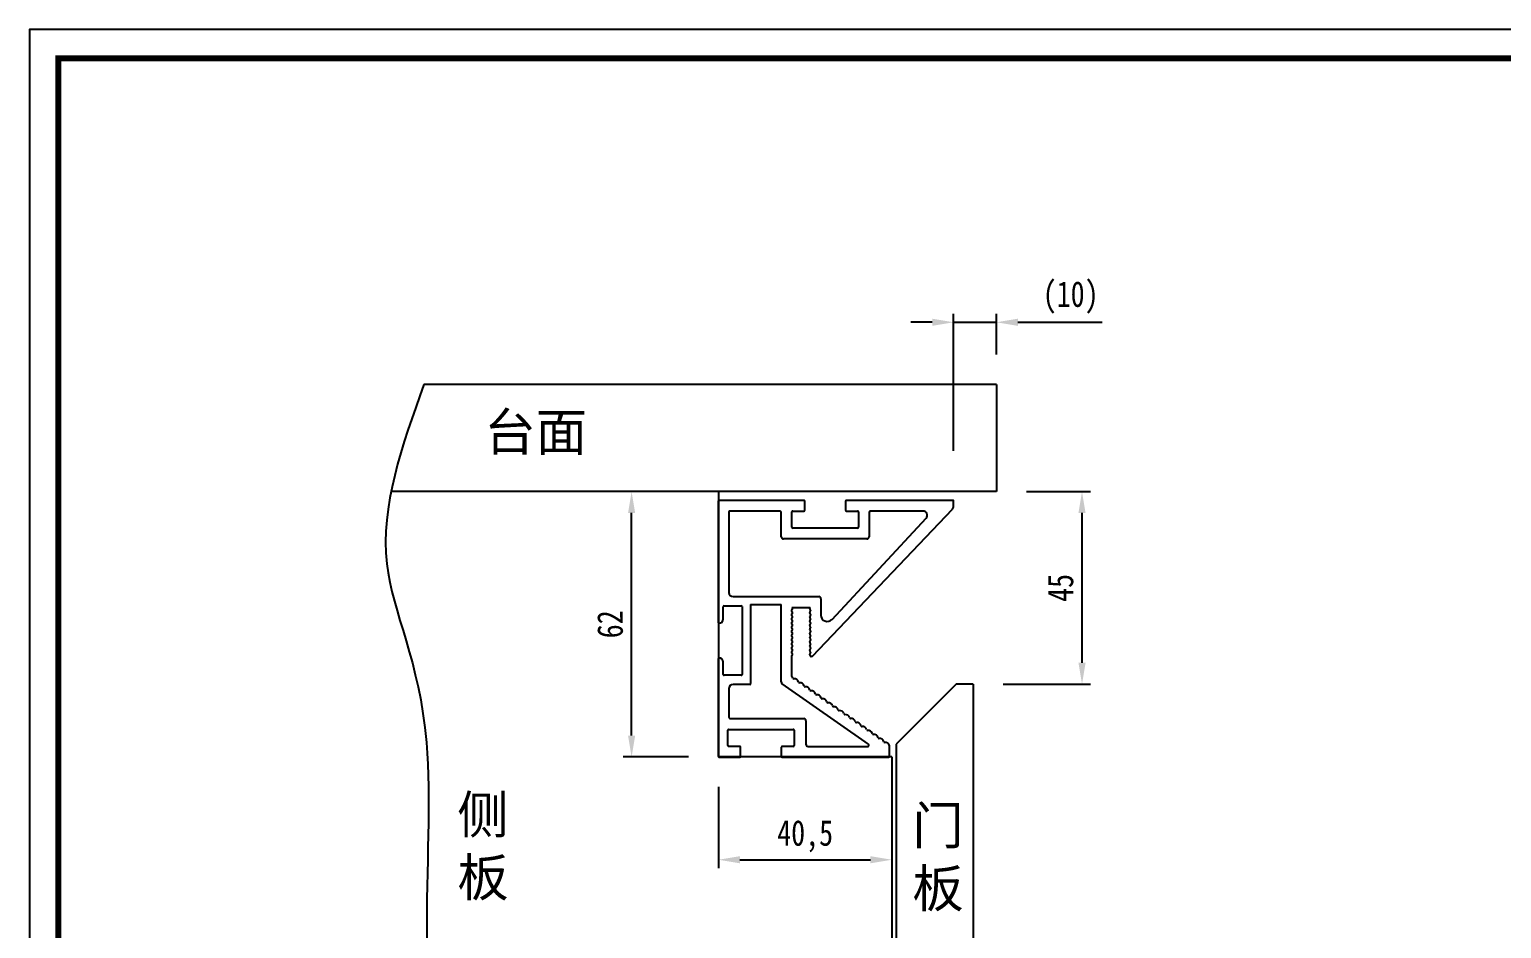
# Model space of a CAD drawing. Header units: millimetres. Extents: x 0 to 1097966, y -63096 to 223085.
# Drawn here: x 337985.2 to 338329.1, y -58338 to -58128 of the extents above; entities that cross this region are included whole.
import ezdxf

# ---------------------------------------------------------------- set-up
doc = ezdxf.new("R2010")
doc.units = ezdxf.units.MM
doc.layers.add('7 主线', color=7, linetype='Continuous', lineweight=25)
doc.styles.add('TEXT', font='', dxfattribs={"width": 0.8})
doc.styles.add('宋体', font='')
doc.styles.get('TEXT').set_extended_font_data('SimSun')
doc.styles.get('宋体').set_extended_font_data('SimSun')
doc.dimstyles.new('副本 (2) (2) ISO-25', dxfattribs={"dimtxt": 18, "dimasz": 13, "dimexe": 6, "dimexo": 12, "dimgap": 6, "dimtad": 1, "dimtxsty": 'TEXT', "dimcen": 2.5, "dimclrd": 5, "dimclre": 5, "dimclrt": 5, "dimadec": 0, "dimazin": 0, "dimtfac": 1, "dimtmove": 0, "dimatfit": 3, "dimldrblk": 'BOXFILLED', "dimfxl": 1.25, "dimarcsym": 0})

# ---------------------------------------------------------------- blocks, each defined once
blk = doc.blocks.new('*D931')
at = {"color": 5, "lineweight": -2, "transparency": 16777216}
for p, q in [((338218.09, -58235.94), (338233.08, -58235.94)), ((338231.08, -58275.94), (338231.08, -58240.94)), ((338212.66, -58280.94), (338233.08, -58280.94))]:
    blk.add_line(p, q, dxfattribs=at)
at = {"color": 5, "transparency": 16777216}
for points in [[(338230.25, -58240.94), (338231.91, -58240.94), (338231.08, -58235.94)], [(338230.25, -58275.94), (338231.91, -58275.94), (338231.08, -58280.94)]]:
    blk.add_solid(points, dxfattribs=at)
at = {"layer": 'Defpoints', "color": 0, "transparency": 16777216}
for p in [(338211.09, -58235.94), (338231.08, -58235.94), (338205.66, -58280.94)]:
    blk.add_point(p, dxfattribs=at)
at = {"color": 5, "transparency": 16777216, "insert": (338226.08, -58258.44), "char_height": 6, "attachment_point": 5, "rotation": 90, "style": 'TEXT'}
blk.add_mtext('45', dxfattribs=at)
blk = doc.blocks.new('_BoxFilled')
at = {"color": 0, "linetype": 'ByBlock', "lineweight": -2}
blk.add_line((-0.5, 0), (-1, 0), dxfattribs=at)
at = {"color": 0, "linetype": 'ByBlock'}
blk.add_solid([(-0.5, 0.5), (0.5, 0.5), (-0.5, -0.5), (0.5, -0.5)], dxfattribs=at)
blk = doc.blocks.new('*D932')
at = {"color": 5, "lineweight": -2, "transparency": 16777216}
for p, q in [((338139.16, -58235.94), (338123.87, -58235.94)), ((338125.87, -58292.94), (338125.87, -58240.94)), ((338139.16, -58297.94), (338123.87, -58297.94))]:
    blk.add_line(p, q, dxfattribs=at)
at = {"color": 5, "transparency": 16777216}
for points in [[(338125.04, -58240.94), (338126.71, -58240.94), (338125.87, -58235.94)], [(338125.04, -58292.94), (338126.71, -58292.94), (338125.87, -58297.94)]]:
    blk.add_solid(points, dxfattribs=at)
at = {"layer": 'Defpoints', "color": 0, "transparency": 16777216}
for p in [(338125.87, -58235.94), (338146.16, -58235.94), (338146.16, -58297.94)]:
    blk.add_point(p, dxfattribs=at)
at = {"color": 5, "transparency": 16777216, "insert": (338120.87, -58266.94), "char_height": 6, "attachment_point": 5, "rotation": 90, "style": 'TEXT'}
blk.add_mtext('62', dxfattribs=at)
blk = doc.blocks.new('*D933')
at = {"color": 5, "lineweight": -2, "transparency": 16777216}
for p, q in [((338146.16, -58304.94), (338146.16, -58323.95)), ((338186.66, -58304.94), (338186.66, -58323.95)), ((338151.16, -58321.95), (338181.66, -58321.95))]:
    blk.add_line(p, q, dxfattribs=at)
at = {"color": 5, "transparency": 16777216}
for points in [[(338151.16, -58321.11), (338151.16, -58322.78), (338146.16, -58321.95)], [(338181.66, -58321.11), (338181.66, -58322.78), (338186.66, -58321.95)]]:
    blk.add_solid(points, dxfattribs=at)
at = {"layer": 'Defpoints', "color": 0, "transparency": 16777216}
for p in [(338146.16, -58297.94), (338186.66, -58297.94), (338186.66, -58321.95)]:
    blk.add_point(p, dxfattribs=at)
at = {"color": 5, "transparency": 16777216, "insert": (338166.41, -58316.45), "char_height": 6, "attachment_point": 5, "style": 'TEXT'}
blk.add_mtext('40,5', dxfattribs=at)
blk = doc.blocks.new('drwg rf bfb fs v')
for p, q in [((338629.72, -60349.61), (338629.72, -60368.41)), ((338641.47, -60349.41), (338629.92, -60349.41)), ((338641.97, -60355.41), (338641.97, -60349.91)), ((338662.47, -60349.91), (338662.47, -60355.41)), ((338675.09, -60349.41), (338662.97, -60349.41)), ((338653.82, -60374.72), (338675.82, -60351.09)), ((338661.97, -60355.91), (338642.47, -60355.91)), ((338630.72, -60369.41), (338650.72, -60369.41)), ((338634.82, -60371.21), (338634.82, -60389.71)), ((338634.82, -60371.21), (338641.97, -60371.21)), ((338641.97, -60389.34), (338641.97, -60371.21)), ((338651.22, -60369.91), (338651.22, -60373.7)), ((338627.22, -60383.9), (338627.22, -60406.71)), ((338628.42, -60387.57), (338628.42, -60384.7)), ((338629.72, -60390.91), (338629.72, -60397.41)), ((338634.62, -60389.91), (338630.72, -60389.91)), ((338662.34, -60403.87), (338642.19, -60389.75)), ((338630.22, -60397.91), (338647.22, -60397.91)), ((338647.72, -60398.41), (338647.72, -60403.91)), ((338629.47, -60404.21), (338629.47, -60400.61)), ((338629.67, -60400.41), (338644.77, -60400.41)), ((338644.97, -60400.61), (338644.97, -60404.21)), ((338632.27, -60404.41), (338629.67, -60404.41)), ((338632.47, -60406.71), (338632.47, -60404.61)), ((338641.97, -60404.61), (338641.97, -60406.71)), ((338644.77, -60404.41), (338642.17, -60404.41)), ((338648.22, -60404.41), (338662.17, -60404.41)), ((338667.22, -60406.71), (338667.22, -60404.23)), ((338627.42, -60406.91), (338632.27, -60406.91)), ((338642.17, -60406.91), (338667.02, -60406.91))]:
    blk.add_line(p, q)
for centre, radius, start, end in [((338629.92, -60349.61), 0.2, 90, 180), ((338641.47, -60349.91), 0.5, 0, 90), ((338662.97, -60349.91), 0.5, 90, 180), ((338675.09, -60350.41), 1, 317.0394, 90), ((338642.47, -60355.41), 0.5, 180, 270), ((338661.97, -60355.41), 0.5, 270, 0), ((338630.72, -60368.41), 1, 180, 270), ((338650.72, -60369.91), 0.5, 0, 90), ((338652.72, -60373.7), 1.5, 180, 317.0394), ((338627.42, -60383.9), 0.2, 90, 180), ((338627.42, -60384.7), 1, 360, 90), ((338630.72, -60390.91), 1, 90, 180), ((338634.62, -60389.71), 0.2, 270, 0), ((338642.47, -60389.34), 0.5, 180, 235), ((338647.7, -60391.43), 0.975, 12.0075, 97.9925), ((338648.87, -60391.18), 0.22, 193.8675, 276.2304), ((338649.03, -60392.36), 0.975, 12.0075, 97.9925), ((338650.19, -60392.1), 0.22, 193.8675, 276.2304), ((338650.35, -60393.29), 0.975, 12.0075, 97.9925), ((338651.52, -60393.03), 0.22, 193.8675, 276.2304), ((338651.68, -60394.22), 0.975, 12.0075, 97.9925), ((338652.85, -60393.96), 0.22, 193.8675, 276.2304), ((338653.01, -60395.15), 0.975, 12.0075, 97.9925), ((338654.17, -60394.89), 0.22, 193.8675, 276.2304), ((338654.33, -60396.08), 0.975, 12.0075, 97.9925), ((338630.22, -60397.41), 0.5, 180, 270), ((338647.22, -60398.41), 0.5, 0, 90), ((338655.5, -60395.82), 0.22, 193.8675, 276.2304), ((338655.66, -60397), 0.975, 12.0075, 97.9925), ((338656.83, -60396.75), 0.22, 193.8675, 276.2304), ((338656.99, -60397.93), 0.975, 12.0075, 97.9925), ((338658.15, -60397.68), 0.22, 193.8675, 276.2304), ((338658.31, -60398.86), 0.975, 12.0075, 97.9925), ((338659.48, -60398.61), 0.22, 193.8675, 276.2304), ((338659.64, -60399.79), 0.975, 12.0075, 97.9925), ((338629.67, -60400.61), 0.2, 90, 180), ((338644.77, -60400.61), 0.2, 360, 90), ((338660.81, -60399.54), 0.22, 193.8675, 276.2304), ((338660.96, -60400.72), 0.975, 12.0075, 97.9925), ((338662.13, -60400.46), 0.22, 193.8675, 276.2304), ((338662.29, -60401.65), 0.975, 12.0075, 97.9925), ((338663.46, -60401.39), 0.22, 193.8675, 276.2304), ((338663.62, -60402.58), 0.975, 12.0075, 97.9925), ((338664.79, -60402.32), 0.22, 193.8675, 276.2304), ((338629.67, -60404.21), 0.2, 180, 270), ((338632.27, -60404.61), 0.2, 360, 90), ((338642.17, -60404.61), 0.2, 90, 180), ((338644.77, -60404.21), 0.2, 270, 0), ((338648.22, -60403.91), 0.5, 180, 270), ((338662.17, -60404.11), 0.3, 270, 55), ((338664.94, -60403.51), 0.975, 12.0075, 97.9925), ((338666.11, -60403.25), 0.22, 193.8675, 276.2304), ((338666.27, -60404.44), 0.975, 12.0075, 97.9925), ((338627.42, -60406.71), 0.2, 180, 270), ((338632.27, -60406.71), 0.2, 270, 0), ((338642.17, -60406.71), 0.2, 180, 270), ((338667.02, -60406.71), 0.2, 270, 0)]:
    blk.add_arc(centre, radius, start, end)
at = {"layer": '7 主线'}
for p, q in [((338627.22, -60347.11), (338627.22, -60375.43)), ((338647.27, -60346.91), (338627.42, -60346.91)), ((338647.47, -60349.21), (338647.47, -60347.11)), ((338656.97, -60347.11), (338656.97, -60349.21)), ((338682.02, -60346.91), (338657.17, -60346.91)), ((338682.22, -60348.29), (338682.22, -60347.11)), ((338644.47, -60353.21), (338644.47, -60349.61)), ((338644.67, -60349.41), (338647.27, -60349.41)), ((338649.25, -60383.29), (338681.96, -60348.97)), ((338657.17, -60349.41), (338659.77, -60349.41)), ((338659.97, -60349.61), (338659.97, -60353.21)), ((338659.77, -60353.41), (338644.67, -60353.41)), ((338628.42, -60374.63), (338628.42, -60371.74)), ((338628.62, -60371.54), (338632.62, -60371.54)), ((338632.82, -60371.74), (338632.82, -60387.58)), ((338644.47, -60371.91), (338648.72, -60371.91)), ((338644.47, -60388.03), (338644.47, -60383.13)), ((338632.62, -60387.78), (338628.62, -60387.78))]:
    blk.add_line(p, q, dxfattribs=at)
for centre, radius, start, end in [((338627.42, -60347.11), 0.2, 90, 180), ((338647.27, -60347.11), 0.2, 360, 90), ((338657.17, -60347.11), 0.2, 90, 180), ((338682.02, -60347.11), 0.2, 360, 90), ((338644.67, -60349.61), 0.2, 90, 180), ((338647.27, -60349.21), 0.2, 270, 0), ((338657.17, -60349.21), 0.2, 180, 270), ((338659.77, -60349.61), 0.2, 360, 90), ((338681.22, -60348.29), 1, 317.0394, 0), ((338644.67, -60353.21), 0.2, 180, 270), ((338659.77, -60353.21), 0.2, 270, 0), ((338627.42, -60374.63), 1, 270, 0), ((338628.62, -60371.74), 0.2, 90, 180), ((338632.62, -60371.74), 0.2, 360, 90), ((338644.65, -60372.69), 0.3, 126, 234), ((338644.65, -60373.66), 0.3, 126, 234), ((338644.65, -60374.63), 0.3, 126, 234), ((338644.25, -60372.18), 0.35, 310.3012, 49.6988), ((338644.3, -60373.18), 0.3, 306, 54), ((338644.3, -60374.15), 0.3, 306, 54), ((338644.3, -60375.12), 0.3, 306, 54), ((338648.95, -60372.18), 0.35, 130.3012, 229.6988), ((338648.9, -60373.18), 0.3, 126, 234), ((338648.9, -60374.15), 0.3, 126, 234), ((338648.9, -60375.12), 0.3, 126, 234), ((338648.55, -60372.69), 0.3, 306, 54), ((338648.55, -60373.66), 0.3, 306, 54), ((338648.55, -60374.63), 0.3, 306, 54), ((338627.42, -60375.43), 0.2, 180, 270), ((338644.65, -60375.6), 0.3, 126, 234), ((338644.65, -60376.57), 0.3, 126, 234), ((338644.65, -60377.54), 0.3, 126, 234), ((338644.65, -60378.51), 0.3, 126, 234), ((338644.3, -60376.09), 0.3, 306, 54), ((338644.3, -60377.06), 0.3, 306, 54), ((338644.3, -60378.03), 0.3, 306, 54), ((338648.9, -60376.09), 0.3, 126, 234), ((338648.9, -60377.06), 0.3, 126, 234), ((338648.9, -60378.03), 0.3, 126, 234), ((338648.55, -60375.6), 0.3, 306, 54), ((338648.55, -60376.57), 0.3, 306, 54), ((338648.55, -60377.54), 0.3, 306, 54), ((338648.55, -60378.51), 0.3, 306, 54), ((338644.65, -60379.49), 0.3, 126, 234), ((338644.65, -60380.46), 0.3, 126, 234), ((338644.65, -60381.43), 0.3, 126, 234), ((338644.3, -60379), 0.3, 306, 54), ((338644.3, -60379.97), 0.3, 306, 54), ((338644.3, -60380.94), 0.3, 306, 54), ((338644.3, -60381.91), 0.3, 306, 54), ((338648.9, -60379), 0.3, 126, 234), ((338648.9, -60379.97), 0.3, 126, 234), ((338648.9, -60380.94), 0.3, 126, 234), ((338648.9, -60381.91), 0.3, 126, 234), ((338648.55, -60379.49), 0.3, 306, 54), ((338648.55, -60380.46), 0.3, 306, 54), ((338648.55, -60381.43), 0.3, 306, 54), ((338644.65, -60382.4), 0.3, 126, 234), ((338644.3, -60382.88), 0.3, 306, 54), ((338649.02, -60382.94), 0.422, 134.1565, 303.7865), ((338648.55, -60382.4), 0.3, 306, 54), ((338628.62, -60387.58), 0.2, 180, 270), ((338632.62, -60387.58), 0.2, 270, 0), ((338643.72, -60388.65), 0.975, 12.007, 39.2557), ((338644.89, -60388.39), 0.22, 193.8675, 276.2304), ((338645.05, -60389.57), 0.975, 12.0075, 97.9925), ((338646.21, -60389.32), 0.22, 193.8675, 276.2304), ((338646.37, -60390.5), 0.975, 12.0075, 97.9925), ((338647.54, -60390.25), 0.22, 193.8675, 276.2304)]:
    blk.add_arc(centre, radius, start, end, dxfattribs=at)
blk = doc.blocks.new('*D938')
at = {"color": 5, "lineweight": -2, "transparency": 16777216}
for p, q in [((338201.09, -58226.39), (338201.09, -58194.39)), ((338211.09, -58203.94), (338211.09, -58194.39)), ((338196.09, -58196.39), (338191.09, -58196.39)), ((338201.09, -58196.39), (338211.09, -58196.39)), ((338216.09, -58196.39), (338235.78, -58196.39))]:
    blk.add_line(p, q, dxfattribs=at)
at = {"color": 5, "transparency": 16777216}
for points in [[(338196.09, -58195.55), (338196.09, -58197.22), (338201.09, -58196.39)], [(338216.09, -58195.55), (338216.09, -58197.22), (338211.09, -58196.39)]]:
    blk.add_solid(points, dxfattribs=at)
at = {"layer": 'Defpoints', "color": 0, "transparency": 16777216}
for p in [(338211.09, -58196.39), (338211.09, -58210.94), (338201.09, -58238.18)]:
    blk.add_point(p, dxfattribs=at)
at = {"color": 5, "transparency": 16777216, "insert": (338228.43, -58190.59), "char_height": 6, "attachment_point": 5, "style": 'TEXT'}
blk.add_mtext('(10)', dxfattribs=at)

msp = doc.modelspace()

# ---------------------------------------------------------------- linework, layer by layer
at = {"color": 251, "true_color": 0x636466}
for p, q in [((338211.086, -58210.936), (338077.365, -58210.936)), ((338211.086, -58210.936), (338211.086, -58235.936)), ((338211.086, -58235.936), (338069.684, -58235.936)), ((338146.156, -58235.936), (338146.156, -58297.936)), ((338201.656, -58280.936), (338187.656, -58294.936)), ((338205.656, -58280.936), (338201.656, -58280.936)), ((338205.656, -58280.936), (338205.656, -58396.346)), ((338186.656, -58297.936), (338146.156, -58297.936)), ((338186.656, -58297.936), (338186.656, -58396.042)), ((338187.656, -58294.936), (338187.656, -58396.028))]:
    msp.add_line(p, q, dxfattribs=at)
msp.add_lwpolyline([(337985.218, -58528.925), (338552.218, -58528.925), (338552.218, -58127.975), (337985.218, -58127.975)], close=True)
at = {"const_width": 1.35}
msp.add_lwpolyline([(337991.968, -58522.175), (338545.468, -58522.175), (338545.468, -58134.725), (337991.968, -58134.725)], close=True, dxfattribs=at)
at = {"color": 251, "true_color": 0x636466}
msp.add_open_spline([(338077.365, -58210.936), (338072.253, -58225.163), (338062.707, -58251.731), (338084.857, -58290.156), (338066.003, -58410.152), (338160.991, -58395.658), (338193.577, -58395.829), (338205.656, -58396.346)], degree=3, knots=[0, 0, 0, 0, 42.7389897, 79.8051836, 129.6706591, 189.7418313, 228.1448028, 228.1448028, 228.1448028, 228.1448028], dxfattribs=at)

# ---------------------------------------------------------------- block references
msp.add_blockref('drwg rf bfb fs v', (-481.138, 2108.928), dxfattribs=at)

# ---------------------------------------------------------------- texts
at = {"color": 252, "true_color": 0x939598, "attachment_point": 4, "style": '宋体'}
for s, insert, char_height, width in [('台面', (338091.474, -58222.472), 8.8039, 28.28855), ('侧\\P板', (338085.159, -58319.237), 8.804, 65.8175), ('门板', (338191.428, -58321.779), 8.8039, 14.37948)]:
    msp.add_mtext(s, dxfattribs=dict(at, insert=insert, char_height=char_height, width=width))

# ---------------------------------------------------------------- dimensions: what is measured, and where the dimension line sits
at = {"color": 251, "true_color": 0x636466}
dim = msp.add_linear_dim(base=(338211.086, -58196.387), p1=(338201.087, -58238.184), p2=(338211.086, -58210.936), text='(<>)', dimstyle='副本 (2) (2) ISO-25', override={"dimtxt": 6, "dimasz": 5, "dimexe": 2, "dimexo": 7, "dimgap": 2, "dimfxl": 30, "dimfxlon": 1}, dxfattribs=at)
dim.commit()
dim.dimension.update_dxf_attribs({"geometry": '*D938', "text_midpoint": (338228.433, -58190.587)})
for base, p1, p2, picture, middle in [((338125.872, -58235.936), (338146.156, -58297.936), (338146.156, -58235.936), '*D932', (338120.872, -58266.936)), ((338231.081, -58235.936), (338205.656, -58280.936), (338211.086, -58235.936), '*D931', (338226.081, -58258.436))]:
    dim = msp.add_linear_dim(base=base, p1=p1, p2=p2, angle=90, dimstyle='副本 (2) (2) ISO-25', override={"dimtxt": 6, "dimasz": 5, "dimexe": 2, "dimexo": 7, "dimgap": 2, "dimfxl": 30, "dimfxlon": 1}, dxfattribs=at)
    dim.commit()
    dim.dimension.update_dxf_attribs({"geometry": picture, "text_midpoint": middle})
dim = msp.add_linear_dim(base=(338186.656, -58321.945), p1=(338146.156, -58297.936), p2=(338186.656, -58297.936), dimstyle='副本 (2) (2) ISO-25', override={"dimtxt": 6, "dimasz": 5, "dimexe": 2, "dimexo": 7, "dimgap": 2, "dimfxl": 30, "dimfxlon": 1}, dxfattribs=at)
dim.commit()
dim.dimension.update_dxf_attribs({"geometry": '*D933', "text_midpoint": (338166.406, -58316.445)})

doc.saveas('drawing.dxf')
